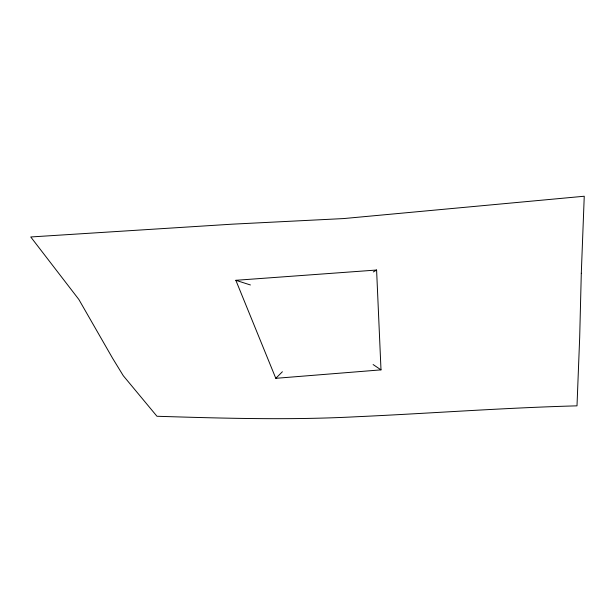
<?xml version="1.0" encoding="UTF-8"?>
<svg xmlns="http://www.w3.org/2000/svg" width="615" height="615" viewBox="0 0 615 615"><rect width="100%" height="100%" fill="white"/><g stroke="black" fill="none" stroke-linecap="round" stroke-linejoin="round"><path stroke-width="0.92" d="M275.797 378.317L381 369.869L376.595 270.031L235.845 280.302L275.797 378.317L282.393 371.752M373.297 271.961L376.595 270.031M235.845 280.302L250.42 284.968M373.113 364.549L381 369.869M581.298 273.268L579.684 337.374L577.001 405.846C503.27 407.83 429.731 413.434 356.07 416.762C289.742 420.245 223.299 418.308 156.963 416.27L123.277 375.711L112.583 358.238L78.835 299.444L30.75 236.967L232.216 224.175L343.662 218.563L584.25 196.239L581.298 273.268"/></g></svg>
